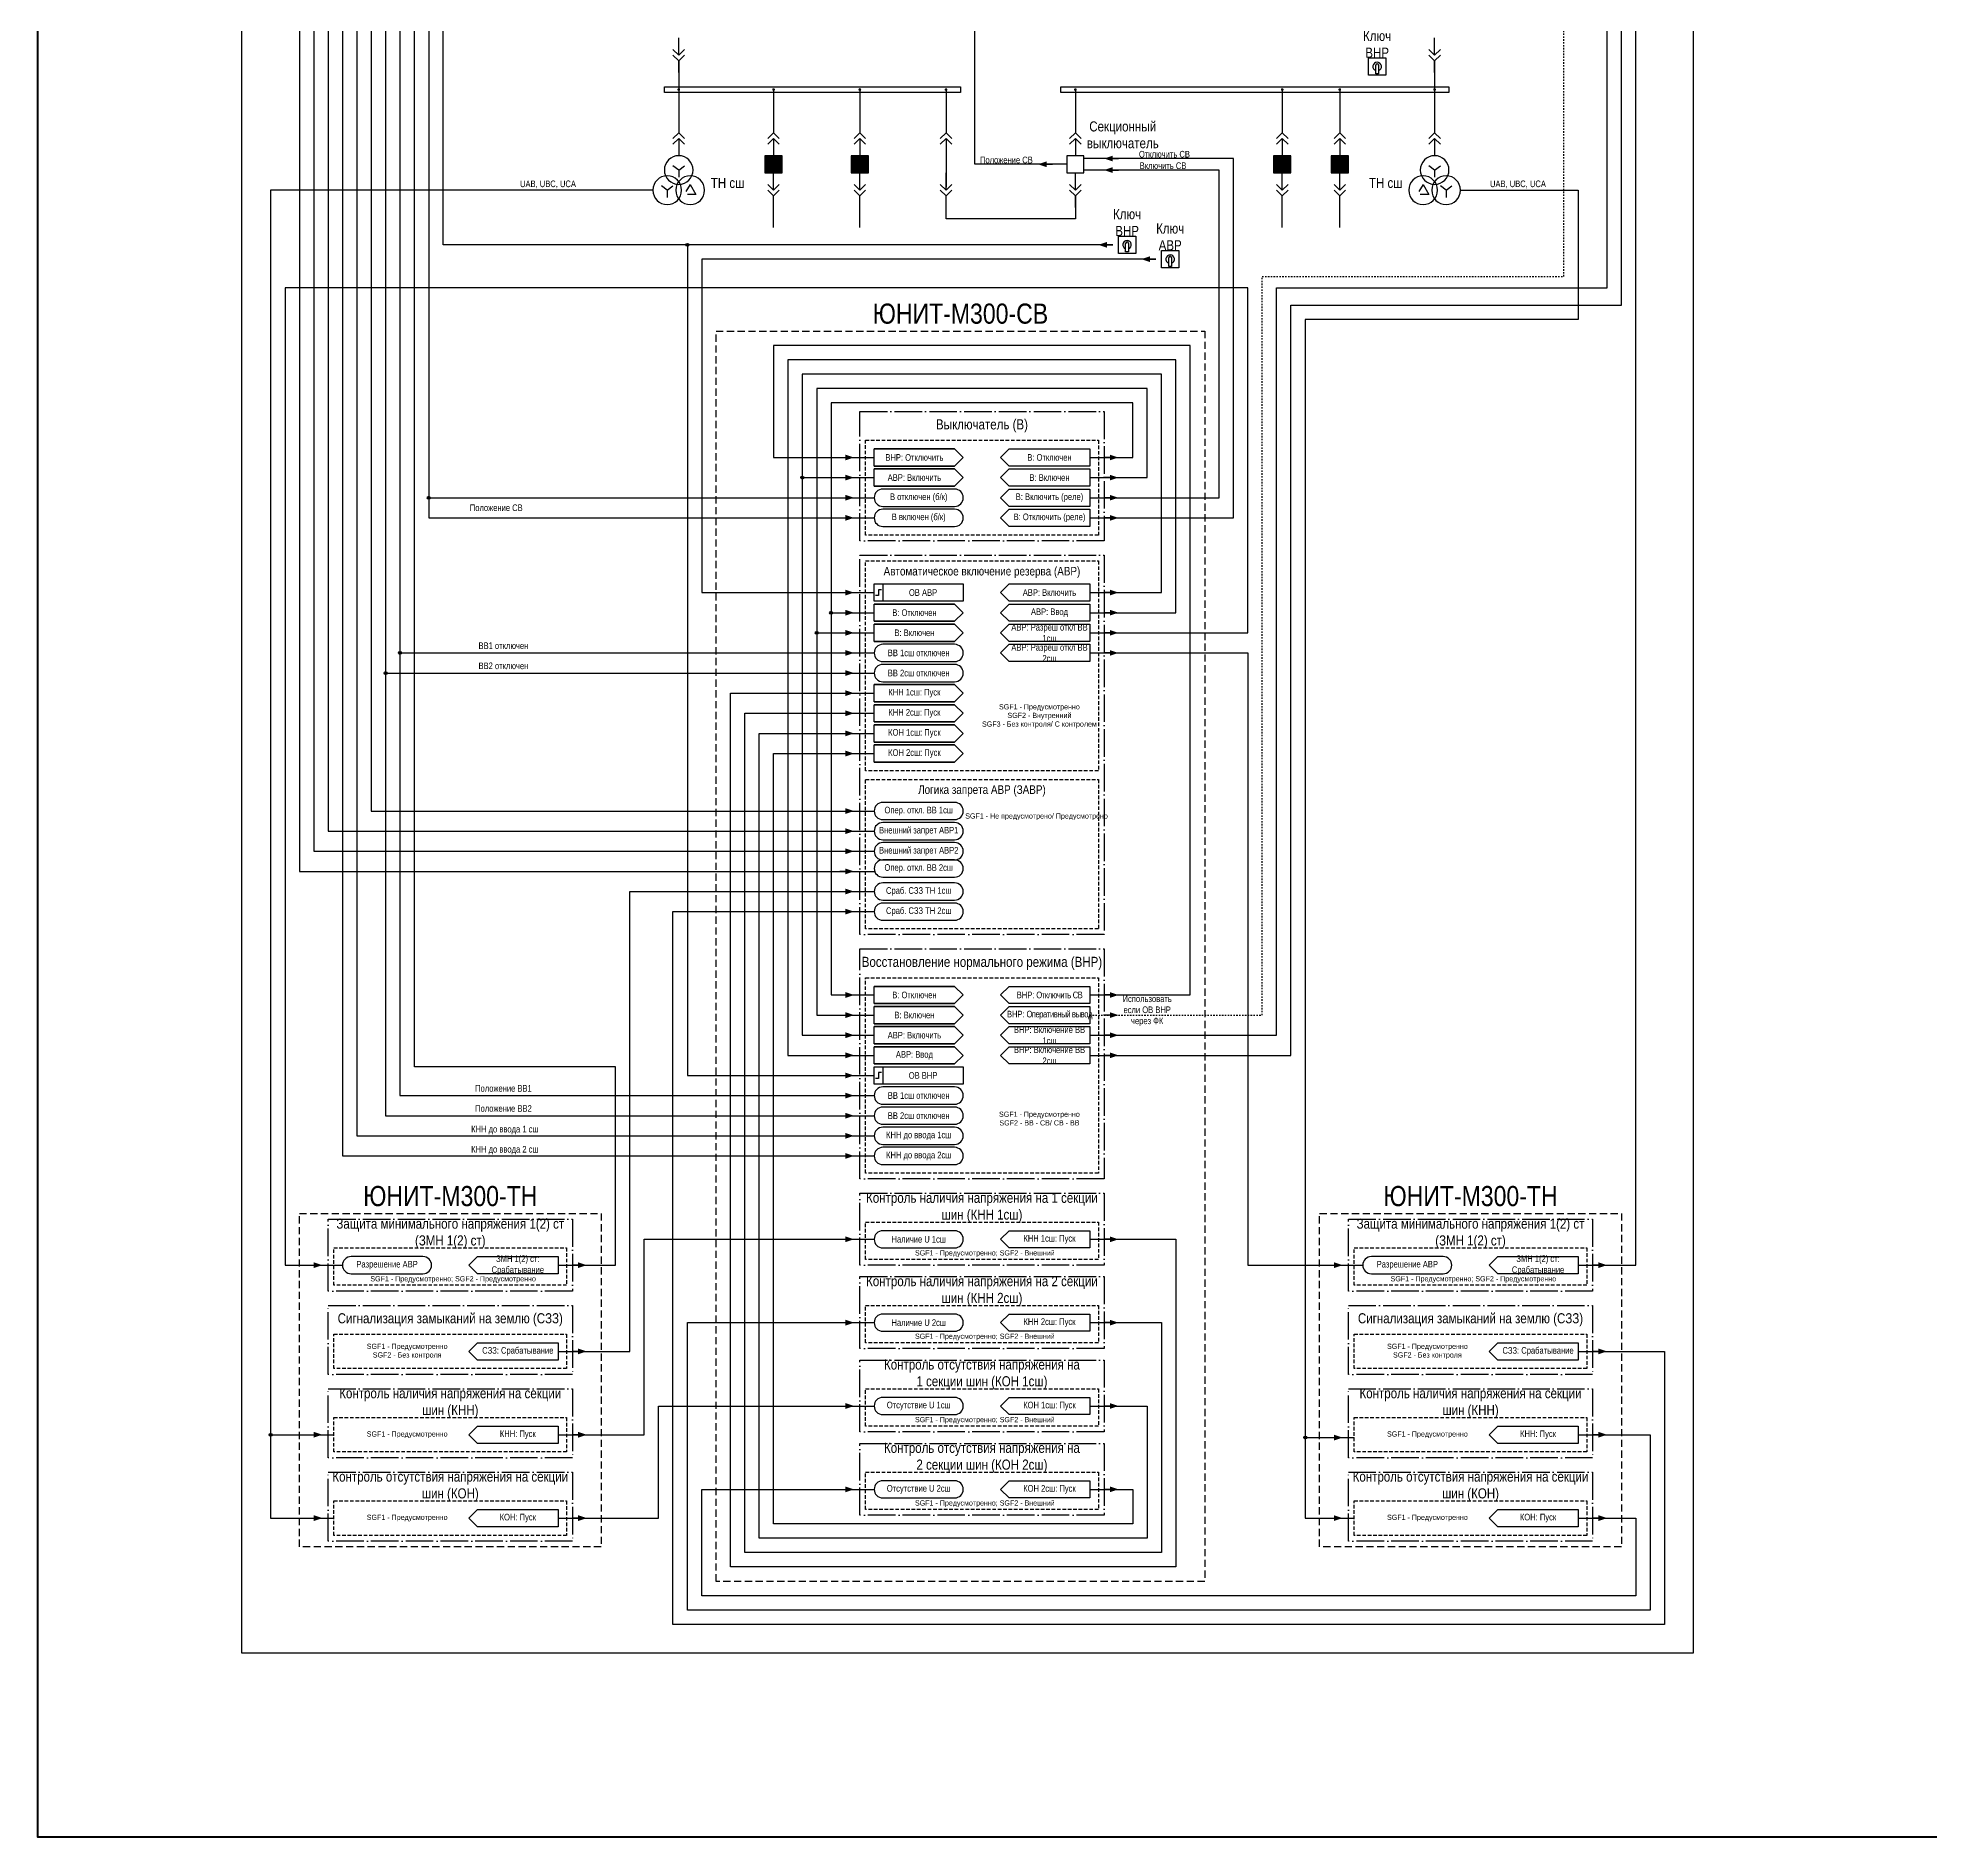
# Model space of a CAD drawing. Header units: millimetres. Extents: x -31 to 1726, y -64 to 999.
# Drawn here: x -31 to 627, y -64 to 562 of the extents above; entities that cross this region are included whole.
import ezdxf
from ezdxf.enums import TextEntityAlignment as Align

# ---------------------------------------------------------------- set-up
doc = ezdxf.new("R2010")
doc.units = ezdxf.units.MM
for name, pattern in [('ACAD_ISO04W100', [30, 24, -3, 0, -3]), ('JIS_02_1.0', [2, 1, -1]), ('штриховая2', [0.375, 0.25, -0.125])]:
    doc.linetypes.add(name, pattern=pattern)
doc.layers.add('LINE', color=7, linetype='Continuous', lineweight=25)
doc.layers.add('TEXT', color=7, linetype='Continuous', lineweight=25)
doc.layers.add('Основная', color=7, linetype='Continuous')
doc.styles.add('2.5_Gost_RD', font='ARIALN.TTF', dxfattribs={"height": 2.5})
doc.styles.add('3.5_Gost_RD', font='ARIALN.TTF', dxfattribs={"height": 3.5})
doc.styles.add('Вывод', font='ARIALN.TTF', dxfattribs={"height": 2.5})
doc.styles.add('Компонент', font='ARIALN.TTF', dxfattribs={"height": 3.5})

# ---------------------------------------------------------------- blocks, each defined once
blk = doc.blocks.new('*U1069')
at = {"ltscale": 0.35}
for q in [(-2, 1.5), (2, 1.5), (0, -2.5)]:
    blk.add_line((0, 0), q, dxfattribs=at)
blk.add_circle((0, 0), 5, dxfattribs=at)
at = {"ltscale": 0.35, "style": 'Компонент'}
blk.add_attdef('ОУ', text='', height=3.5, dxfattribs=at).set_placement((-1, 10), align=Align.MIDDLE_CENTER)
blk = doc.blocks.new('*U1065')
at = {"ltscale": 0.35}
for p, q in [((0, 2), (-2, -1.5)), ((0, 2), (1.5, -0.5)), ((-2, -1.5), (1, -1.5))]:
    blk.add_line(p, q, dxfattribs=at)
blk.add_circle((0, 0), 5, dxfattribs=at)
at = {"ltscale": 0.35, "style": 'Компонент'}
blk.add_attdef('ОУ', text='', height=3.5, dxfattribs=at).set_placement((0, 8), align=Align.MIDDLE_CENTER)
blk = doc.blocks.new('*U1073')
at = {"ltscale": 0.35}
for q in [(-2, 1.5), (2, 1.5), (0, -2.5)]:
    blk.add_line((0, 0), q, dxfattribs=at)
blk.add_circle((0, 0), 5, dxfattribs=at)
at = {"ltscale": 0.35, "style": 'Компонент'}
blk.add_attdef('ОУ', text='', height=3.5, dxfattribs=at).set_placement((0, 8), align=Align.MIDDLE_CENTER)
blk = doc.blocks.new('*U1068')
at = {"layer": 'Основная', "ltscale": 0.25}
for p, q in [((2, 2), (0, 0)), ((0, 0), (2, -2))]:
    blk.add_line(p, q, dxfattribs=at)
blk = doc.blocks.new('*U1072')
at = {"layer": 'Основная', "color": 0}
for p, q in [((0, 6), (0, 2)), ((0, 0), (0, -6))]:
    blk.add_line(p, q, dxfattribs=at)
at = {"ltscale": 0.25, "xscale": -1, "rotation": 90}
for p in [(0, 2), (0, 0)]:
    blk.add_blockref('*U1068', p, dxfattribs=at)
at = {"layer": 'Основная'}
for tag, height, style, p in [('ОУ2', 3.5, 'Компонент', (-5, 6)), ('В2', 2.5, 'Вывод', (3, 6)), ('ОУ1', 3.5, 'Компонент', (-5, -6)), ('В1', 2.5, 'Вывод', (3, -6))]:
    blk.add_attdef(tag, text='', height=height, dxfattribs=dict(at, style=style)).set_placement(p, align=Align.MIDDLE_CENTER)
blk = doc.blocks.new('*U1071')
at = {"layer": 'Основная', "color": 0}
for p, q in [((0, 0), (0, 6)), ((0, -6), (0, -2))]:
    blk.add_line(p, q, dxfattribs=at)
at = {"ltscale": 0.25, "rotation": 89.99999999999999}
for p in [(0, 0), (0, -2)]:
    blk.add_blockref('*U1068', p, dxfattribs=at)
at = {"layer": 'Основная'}
for tag, height, style, p in [('ОУ1', 3.5, 'Компонент', (-5, 6)), ('В1', 2.5, 'Вывод', (3, 6)), ('ОУ2', 3.5, 'Компонент', (-5, -6)), ('В2', 2.5, 'Вывод', (3, -6))]:
    blk.add_attdef(tag, text='', height=height, dxfattribs=dict(at, style=style)).set_placement(p, align=Align.MIDDLE_CENTER)
blk = doc.blocks.new('*U1075')
at = {"ltscale": 0.25}
blk.add_line((1, 0), (5, 0), dxfattribs=at)
blk.add_lwpolyline([(3, 0, 2, 0, 0), (6, 0, 0, 0, 0)], format="xyseb", dxfattribs=at)
at = {"layer": 'Основная', "style": 'Вывод'}
blk.add_attdef('ОТ', text='', height=2.5, dxfattribs=at).set_placement((-4, 0), align=Align.MIDDLE_CENTER)
blk = doc.blocks.new('*U1076')
at = {"ltscale": 0.25}
blk.add_line((1, 0), (5, 0), dxfattribs=at)
blk.add_lwpolyline([(3, 0, 2, 0, 0), (0, 0, 0, 0, 0)], format="xyseb", dxfattribs=at)
at = {"layer": 'Основная', "style": 'Вывод'}
blk.add_attdef('ОТ', text='', height=2.5, dxfattribs=at).set_placement((-4, 0), align=Align.MIDDLE_CENTER)
blk = doc.blocks.new('*U1074')
at = {"ltscale": 0.25}
blk.add_line((-1, 0), (-5, 0), dxfattribs=at)
blk.add_lwpolyline([(-3, 0, 2, 0, 0), (0, 0, 0, 0, 0)], format="xyseb", dxfattribs=at)
at = {"layer": 'Основная', "style": 'Вывод'}
blk.add_attdef('ОТ', text='', height=2.5, dxfattribs=at).set_placement((4, 0), align=Align.MIDDLE_CENTER)
blk = doc.blocks.new('Точка')
at = {"ltscale": 100}
h = blk.add_hatch(color=256, dxfattribs=at)
h.dxf.hatch_style = 1
edge = h.paths.add_edge_path()
edge.add_arc((0, 0), 0.5, 0, 360)
blk.add_circle((0, 0), 0.5, dxfattribs=at)

msp = doc.modelspace()

# ---------------------------------------------------------------- hatches: boundary and pattern name
at = {"ltscale": 100}
h = msp.add_hatch(color=256, dxfattribs=at)
h.dxf.hatch_style = 1
h.paths.add_polyline_path([(191.5, 544, 1), (192.5, 544, 1)])
h = msp.add_hatch(color=256, dxfattribs=at)
h.dxf.hatch_style = 1
h.paths.add_polyline_path([(225.5, 544, -1), (224.5, 544, -1)])
h = msp.add_hatch(color=256, dxfattribs=at)
h.dxf.hatch_style = 1
h.paths.add_polyline_path([(255.5, 544, -1), (254.5, 544, -1)])
h = msp.add_hatch(color=256, dxfattribs=at)
h.dxf.hatch_style = 1
h.paths.add_polyline_path([(285.5, 544, -1), (284.5, 544, -1)])
h = msp.add_hatch(color=256, dxfattribs=at)
h.dxf.hatch_style = 1
h.paths.add_polyline_path([(330.5, 544, -1), (329.5, 544, -1)])
h = msp.add_hatch(color=256, dxfattribs=at)
h.dxf.hatch_style = 1
h.paths.add_polyline_path([(402.5, 544, -1), (401.5, 544, -1)])
h = msp.add_hatch(color=256, dxfattribs=at)
h.dxf.hatch_style = 1
h.paths.add_polyline_path([(422.5, 544, -1), (421.5, 544, -1)])
h = msp.add_hatch(color=256, dxfattribs=at)
h.dxf.hatch_style = 1
h.paths.add_polyline_path([(454.5, 544, 1), (455.5, 544, 1)])
h = msp.add_hatch(color=0, dxfattribs=at)
h.dxf.hatch_style = 1
h.paths.add_polyline_path([(222, 515), (228, 515), (228, 521), (222, 521)])
h = msp.add_hatch(color=0, dxfattribs=at)
h.dxf.hatch_style = 1
h.paths.add_polyline_path([(252, 515), (258, 515), (258, 521), (252, 521)])
h = msp.add_hatch(color=0, dxfattribs=at)
h.dxf.hatch_style = 1
h.paths.add_polyline_path([(399, 515), (405, 515), (405, 521), (399, 521)])
h = msp.add_hatch(color=0, dxfattribs=at)
h.dxf.hatch_style = 1
h.paths.add_polyline_path([(419, 515), (425, 515), (425, 521), (419, 521)])

# ---------------------------------------------------------------- linework, layer by layer
at = {"color": 3, "lineweight": 50, "ltscale": 100}
msp.add_lwpolyline([(-31, 999), (1726, 999), (1726, -64), (-31, -64)], close=True, dxfattribs=at)
at = {"color": 3, "ltscale": 100}
msp.add_lwpolyline([(40, 950), (545, 950), (545, 0), (40, 0)], close=True, dxfattribs=at)
at = {"ltscale": 100}
for points in [[(470, 877), (510, 877), (510, 940), (60, 940), (60, 272), (260, 272)], [(470, 819), (505, 819), (505, 935), (65, 935), (65, 279), (260, 279)], [(230, 819), (270, 819), (270, 930), (70, 930), (70, 286), (260, 286)], [(470, 848), (500, 848), (500, 925), (75, 925), (75, 173), (260, 173)], [(230, 848), (265, 848), (265, 920), (80, 920), (80, 180), (260, 180)], [(230, 877), (260, 877), (260, 640), (85, 640), (85, 293), (260, 293)], [(335, 215), (400, 215), (400, 475), (515, 475), (515, 630), (125, 630), (125, 783), (156, 783)], [(335, 208), (405, 208), (405, 469), (520, 469), (520, 635), (360, 635), (360, 783), (396, 783)], [(150, 135), (170, 135), (170, 204), (100, 204), (100, 753), (155, 753)], [(505, 135), (525, 135), (525, 640), (365, 640), (365, 753), (395, 753)], [(470, 673), (500, 673), (500, 625), (90, 625), (90, 341), (260, 341)], [(470, 673), (500, 673), (500, 625), (90, 625), (90, 187), (260, 187)], [(230, 673), (265, 673), (265, 635), (95, 635), (95, 348), (260, 348)], [(230, 673), (265, 673), (265, 635), (95, 635), (95, 194), (260, 194)], [(327, 518), (295, 518), (295, 620), (105, 620), (105, 402), (260, 402)], [(327, 518), (295, 518), (295, 620), (105, 620), (105, 395), (260, 395)], [(192, 554), (192, 544)], [(455, 554), (455, 544)], [(435.5, 552.5), (435.5, 549.5), (434.5, 549.5), (434.5, 552.5)], [(192, 544), (192, 529)], [(225, 544), (225, 529)], [(255, 544), (255, 529)], [(285, 544), (285, 529)], [(330, 544), (330, 529)], [(402, 544), (402, 529)], [(422, 544), (422, 529)], [(455, 544), (455, 529)], [(285, 526), (285, 510)], [(335, 395), (385, 395), (385, 520), (333, 520)], [(335, 402), (380, 402), (380, 516), (333, 516)], [(330, 507), (330, 499), (285, 499), (285, 507)], [(225, 496), (225, 506)], [(255, 496), (255, 506)], [(402, 496), (402, 506)], [(422, 496), (422, 506)], [(348.5, 490.5), (348.5, 487.5), (347.5, 487.5), (347.5, 490.5)], [(363.5, 485.5), (363.5, 482.5), (362.5, 482.5), (362.5, 485.5)], [(335, 355), (390, 355), (390, 475), (55, 475), (55, 135), (75, 135)], [(335, 229), (370, 229), (370, 455), (225, 455), (225, 416), (260, 416)], [(335, 362), (365, 362), (365, 450), (230, 450), (230, 208), (260, 208)], [(335, 369), (360, 369), (360, 445), (235, 445), (235, 215), (260, 215)], [(335, 369), (360, 369), (360, 445), (235, 445), (235, 409), (260, 409)], [(335, 409), (355, 409), (355, 440), (240, 440), (240, 355), (260, 355)], [(335, 409), (355, 409), (355, 440), (240, 440), (240, 222), (260, 222)], [(335, 416), (350, 416), (350, 435), (245, 435), (245, 362), (260, 362)], [(335, 416), (350, 416), (350, 435), (245, 435), (245, 229), (260, 229)], [(260, 413), (288, 413), (291, 416), (288, 419), (260, 419), (288, 419), (291, 416), (288, 413), (260, 413), (260, 419)], [(260, 406), (288, 406), (291, 409), (288, 412), (260, 412), (288, 412), (291, 409), (288, 406), (260, 406), (260, 412)], [(260, 359), (288, 359), (291, 362), (288, 365), (260, 365), (288, 365), (291, 362), (288, 359), (260, 359), (260, 365)], [(260, 352), (288, 352), (291, 355), (288, 358), (260, 358), (288, 358), (291, 355), (288, 352), (260, 352), (260, 358)], [(335, 348), (390, 348), (390, 135), (430, 135)], [(260, 331), (288, 331), (291, 334), (288, 337), (260, 337), (288, 337), (291, 334), (288, 331), (260, 331), (260, 337)], [(335, 144), (365, 144), (365, 30), (210, 30), (210, 334), (260, 334)], [(260, 324), (288, 324), (291, 327), (288, 330), (260, 330), (288, 330), (291, 327), (288, 324), (260, 324), (260, 330)], [(335, 115), (360, 115), (360, 35), (215, 35), (215, 327), (260, 327)], [(260, 317), (288, 317), (291, 320), (288, 323), (260, 323), (288, 323), (291, 320), (288, 317), (260, 317), (260, 323)], [(335, 86), (355, 86), (355, 40), (220, 40), (220, 320), (260, 320)], [(335, 57), (350, 57), (350, 45), (225, 45), (225, 313), (260, 313)], [(260, 310), (288, 310), (291, 313), (288, 316), (260, 316), (288, 316), (291, 313), (288, 310), (260, 310), (260, 316)], [(150, 105), (175, 105), (175, 265), (260, 265)], [(505, 105), (535, 105), (535, 10), (190, 10), (190, 258), (260, 258)], [(260, 226), (288, 226), (291, 229), (288, 232), (260, 232), (288, 232), (291, 229), (288, 226), (260, 226), (260, 232)], [(260, 219), (288, 219), (291, 222), (288, 225), (260, 225), (288, 225), (291, 222), (288, 219), (260, 219), (260, 225)], [(260, 212), (288, 212), (291, 215), (288, 218), (260, 218), (288, 218), (291, 215), (288, 212), (260, 212), (260, 218)], [(260, 205), (288, 205), (291, 208), (288, 211), (260, 211), (288, 211), (291, 208), (288, 205), (260, 205), (260, 211)], [(150, 76), (180, 76), (180, 144), (260, 144)], [(505, 76), (530, 76), (530, 15), (195, 15), (195, 115), (260, 115)], [(150, 47), (185, 47), (185, 86), (260, 86)], [(505, 47), (525, 47), (525, 20), (200, 20), (200, 57), (260, 57)]]:
    msp.add_lwpolyline(points, dxfattribs=at)
at = {"color": 1, "ltscale": 100}
for points in [[(343, 490), (110, 490), (110, 915), (360, 915), (360, 792), (396, 792)], [(343, 490), (110, 490), (110, 788), (156, 788)], [(343, 490), (195, 490), (195, 201), (260, 201)], [(358, 485), (200, 485), (200, 369), (260, 369)]]:
    msp.add_lwpolyline(points, dxfattribs=at)
at = {"color": 251, "linetype": 'JIS_02_1.0', "ltscale": 0.5, "true_color": 0x58595b}
for points in [[(335, 222), (395, 222), (395, 479), (500, 479), (500, 620), (345, 620), (345, 910), (125, 910), (125, 792), (156, 792)], [(335, 222), (395, 222), (395, 479), (500, 479), (500, 620), (345, 620), (345, 788), (396, 788)]]:
    msp.add_lwpolyline(points, dxfattribs=at)
at = {"ltscale": 100}
for points in [[(432, 555), (438, 555), (438, 549), (432, 549)], [(222, 515), (228, 515), (228, 521), (222, 521)], [(252, 515), (258, 515), (258, 521), (252, 521)], [(327, 515), (333, 515), (333, 521), (327, 521)], [(399, 515), (405, 515), (405, 521), (399, 521)], [(419, 515), (425, 515), (425, 521), (419, 521)], [(345, 493), (351, 493), (351, 487), (345, 487)], [(360, 488), (366, 488), (366, 482), (360, 482)], [(307, 419), (335, 419), (335, 413), (307, 413), (304, 416)], [(307, 412), (335, 412), (335, 406), (307, 406), (304, 409)], [(307, 405), (335, 405), (335, 399), (307, 399), (304, 402)], [(307, 398), (335, 398), (335, 392), (307, 392), (304, 395)], [(260, 372), (291, 372), (291, 366), (260, 366)], [(260, 372), (263, 372), (263, 366), (260, 366)], [(307, 372), (335, 372), (335, 366), (307, 366), (304, 369)], [(307, 365), (335, 365), (335, 359), (307, 359), (304, 362)], [(307, 358), (335, 358), (335, 352), (307, 352), (304, 355)], [(307, 351), (335, 351), (335, 345), (307, 345), (304, 348)], [(307, 232), (335, 232), (335, 226), (307, 226), (304, 229)], [(307, 218), (335, 218), (335, 212), (307, 212), (304, 215)], [(307, 211), (335, 211), (335, 205), (307, 205), (304, 208)], [(260, 204), (291, 204), (291, 198), (260, 198)], [(260, 204), (263, 204), (263, 198), (260, 198)], [(307, 147), (335, 147), (335, 141), (307, 141), (304, 144)], [(122, 138), (150, 138), (150, 132), (122, 132), (119, 135)], [(477, 138), (505, 138), (505, 132), (477, 132), (474, 135)], [(307, 118), (335, 118), (335, 112), (307, 112), (304, 115)], [(122, 108), (150, 108), (150, 102), (122, 102), (119, 105)], [(477, 108), (505, 108), (505, 102), (477, 102), (474, 105)], [(307, 89), (335, 89), (335, 83), (307, 83), (304, 86)], [(122, 79), (150, 79), (150, 73), (122, 73), (119, 76)], [(477, 79), (505, 79), (505, 73), (477, 73), (474, 76)], [(307, 60), (335, 60), (335, 54), (307, 54), (304, 57)], [(122, 50), (150, 50), (150, 44), (122, 44), (119, 47)], [(477, 50), (505, 50), (505, 44), (477, 44), (474, 47)]]:
    msp.add_lwpolyline(points, close=True, dxfattribs=at)
at = {"color": 5, "ltscale": 100}
for points in [[(183, 509), (50, 509), (50, 76), (72, 76)], [(183, 509), (50, 509), (50, 47), (72, 47)], [(464, 509), (505, 509), (505, 464), (410, 464), (410, 75), (427, 75)], [(464, 509), (505, 509), (505, 464), (410, 464), (410, 47), (427, 47)]]:
    msp.add_lwpolyline(points, dxfattribs=at)
at = {"linetype": 'штриховая2', "lineweight": 30, "ltscale": 10}
for points in [[(205, 460), (375, 460), (375, 25), (205, 25)], [(60, 153), (165, 153), (165, 37), (60, 37)], [(415, 153), (520, 153), (520, 37), (415, 37)]]:
    msp.add_lwpolyline(points, close=True, dxfattribs=at)
at = {"color": 251, "linetype": 'ACAD_ISO04W100', "lineweight": 30, "ltscale": 0.4, "true_color": 0x58595b}
for points in [[(255, 432), (340, 432), (340, 387), (255, 387)], [(255, 382), (340, 382), (340, 250), (255, 250)], [(255, 245), (340, 245), (340, 165), (255, 165)], [(255, 160), (340, 160), (340, 135), (255, 135)], [(70, 151), (155, 151), (155, 126), (70, 126)], [(425, 151), (510, 151), (510, 126), (425, 126)], [(255, 131), (340, 131), (340, 106), (255, 106)], [(70, 121), (155, 121), (155, 97), (70, 97)], [(425, 121), (510, 121), (510, 97), (425, 97)], [(255, 102), (340, 102), (340, 77), (255, 77)], [(70, 92), (155, 92), (155, 68), (70, 68)], [(425, 92), (510, 92), (510, 68), (425, 68)], [(255, 73), (340, 73), (340, 48), (255, 48)], [(70, 63), (155, 63), (155, 39), (70, 39)], [(425, 63), (510, 63), (510, 39), (425, 39)]]:
    msp.add_lwpolyline(points, close=True, dxfattribs=at)
at = {"linetype": 'штриховая2', "ltscale": 5}
for points in [[(257, 422), (338, 422), (338, 389), (257, 389)], [(257, 380), (338, 380), (338, 307), (257, 307)], [(257, 304), (338, 304), (338, 252), (257, 252)], [(257, 235), (338, 235), (338, 167), (257, 167)], [(257, 150), (338, 150), (338, 137), (257, 137)], [(72, 141), (153, 141), (153, 128), (72, 128)], [(427, 141), (508, 141), (508, 128), (427, 128)], [(257, 121), (338, 121), (338, 108), (257, 108)], [(72, 111), (153, 111), (153, 99), (72, 99)], [(427, 111), (508, 111), (508, 99), (427, 99)], [(257, 92), (338, 92), (338, 79), (257, 79)], [(72, 82), (153, 82), (153, 70), (72, 70)], [(427, 82), (508, 82), (508, 70), (427, 70)], [(257, 63), (338, 63), (338, 50), (257, 50)], [(72, 53), (153, 53), (153, 41), (72, 41)], [(427, 53), (508, 53), (508, 41), (427, 41)]]:
    msp.add_lwpolyline(points, close=True, dxfattribs=at)
at = {"ltscale": 100}
for points in [[(263, 399), (288, 399, 1), (288, 405), (263, 405, 1)], [(263, 392), (288, 392, 1), (288, 398), (263, 398, 1)], [(263, 345), (288, 345, 1), (288, 351), (263, 351, 1)], [(263, 338), (288, 338, 1), (288, 344), (263, 344, 1)], [(263, 290), (288, 290, 1), (288, 296), (263, 296, 1)], [(263, 283), (288, 283, 1), (288, 289), (263, 289, 1)], [(263, 276), (288, 276, 1), (288, 282), (263, 282, 1)], [(263, 270), (288, 270, 1), (288, 276), (263, 276, 1)], [(263, 262), (288, 262, 1), (288, 268), (263, 268, 1)], [(263, 255), (288, 255, 1), (288, 261), (263, 261, 1)], [(263, 191), (288, 191, 1), (288, 197), (263, 197, 1)], [(263, 184), (288, 184, 1), (288, 190), (263, 190, 1)], [(263, 177), (288, 177, 1), (288, 183), (263, 183, 1)], [(263, 170), (288, 170, 1), (288, 176), (263, 176, 1)], [(78, 132), (103, 132, 1), (103, 138), (78, 138, 1)], [(433, 132), (458, 132, 1), (458, 138), (433, 138, 1)]]:
    msp.add_lwpolyline(points, format="xyb", close=True, dxfattribs=at)
at = {"lineweight": 30, "ltscale": 100}
for points in [[(262.5, 370), (261.5, 370), (261.5, 368), (260.5, 368)], [(262.5, 202), (261.5, 202), (261.5, 200), (260.5, 200)]]:
    msp.add_lwpolyline(points, dxfattribs=at)
at = {"color": 251, "ltscale": 100, "true_color": 0x58595b}
msp.add_lwpolyline([(307, 225), (335, 225), (335, 219), (307, 219), (304, 222)], close=True, dxfattribs=at)
at = {"ltscale": 3}
for points in [[(263, 141), (288, 141, 1), (288, 147), (263, 147, 1)], [(263, 112), (288, 112, 1), (288, 118), (263, 118, 1)], [(263, 83), (288, 83, 1), (288, 89), (263, 89, 1)], [(263, 54), (288, 54, 1), (288, 60), (263, 60, 1)]]:
    msp.add_lwpolyline(points, format="xyb", close=True, dxfattribs=at)
at = {"ltscale": 100}
for centre, radius, start, end in [((435, 552), 1.5, 289.47122, 250.52878), ((435, 552.5), 0.5, 0, 180), ((348, 490), 1.5, 289.47122, 250.52878), ((348, 490.5), 0.5, 0, 180), ((363, 485), 1.5, 289.47122, 250.52878), ((363, 485.5), 0.5, 0, 180)]:
    msp.add_arc(centre, radius, start, end, dxfattribs=at)
at = {"layer": 'LINE', "lineweight": 30, "ltscale": 100}
for points in [[(187, 545), (290, 545), (290, 543), (187, 543)], [(325, 545), (460, 545), (460, 543), (325, 543)]]:
    msp.add_lwpolyline(points, close=True, dxfattribs=at)

# ---------------------------------------------------------------- block references
at = {"ltscale": 0.35, "xscale": -1}
for name, p in [('*U1073', (192, 516)), ('*U1073', (455, 516)), ('*U1069', (188, 509)), ('*U1065', (196, 509)), ('*U1065', (451, 509)), ('*U1069', (459, 509))]:
    msp.add_blockref(name, p, dxfattribs=at)
at = {"ltscale": 100}
for p in [(195, 490), (235, 409), (105, 402), (245, 362), (240, 355), (95, 348), (90, 341), (50, 76), (410, 75)]:
    msp.add_blockref('Точка', p, dxfattribs=at)
at = {"layer": 'Основная', "ltscale": 0.25, "xscale": -1, "rotation": 180}
for name, p in [('*U1072', (192, 556)), ('*U1072', (455, 556)), ('*U1071', (192, 527)), ('*U1071', (225, 527)), ('*U1071', (255, 527)), ('*U1071', (285, 527)), ('*U1071', (330, 527)), ('*U1071', (402, 527)), ('*U1071', (422, 527)), ('*U1071', (455, 527)), ('*U1072', (225, 509)), ('*U1072', (255, 509)), ('*U1072', (285, 509)), ('*U1072', (330, 509)), ('*U1072', (402, 509)), ('*U1072', (422, 509))]:
    msp.add_blockref(name, p, dxfattribs=at)
at = {"layer": 'Основная', "ltscale": 0.25}
for name, p in [('*U1076', (340, 520)), ('*U1076', (317, 518)), ('*U1076', (340, 516)), ('*U1076', (338, 490)), ('*U1076', (353, 485)), ('*U1075', (247, 416)), ('*U1074', (345, 416)), ('*U1075', (247, 409)), ('*U1074', (345, 409)), ('*U1075', (247, 402)), ('*U1074', (345, 402)), ('*U1075', (247, 395)), ('*U1074', (345, 395)), ('*U1075', (247, 369)), ('*U1074', (345, 369)), ('*U1075', (247, 362)), ('*U1074', (345, 362)), ('*U1075', (247, 355)), ('*U1074', (345, 355)), ('*U1075', (247, 348)), ('*U1074', (345, 348)), ('*U1075', (247, 341)), ('*U1075', (247, 334)), ('*U1075', (247, 327)), ('*U1075', (247, 320)), ('*U1075', (247, 313)), ('*U1075', (247, 293)), ('*U1075', (247, 286)), ('*U1075', (247, 279)), ('*U1074', (253, 272)), ('*U1075', (247, 265)), ('*U1075', (247, 258)), ('*U1075', (247, 229)), ('*U1074', (345, 229)), ('*U1075', (247, 222)), ('*U1074', (345, 222)), ('*U1075', (247, 215)), ('*U1074', (345, 215)), ('*U1075', (247, 208)), ('*U1074', (345, 208)), ('*U1075', (247, 201)), ('*U1075', (247, 194)), ('*U1075', (247, 187)), ('*U1075', (247, 180)), ('*U1075', (247, 173)), ('*U1075', (247, 144)), ('*U1074', (345, 144)), ('*U1075', (62, 135)), ('*U1074', (160, 135)), ('*U1075', (417, 135)), ('*U1074', (515, 135)), ('*U1075', (247, 115)), ('*U1074', (345, 115)), ('*U1074', (160, 105)), ('*U1074', (515, 105)), ('*U1075', (247, 86)), ('*U1074', (345, 86)), ('*U1075', (62, 76)), ('*U1074', (160, 76)), ('*U1075', (417, 75)), ('*U1074', (515, 76)), ('*U1075', (247, 57)), ('*U1074', (345, 57)), ('*U1075', (62, 47)), ('*U1074', (160, 47)), ('*U1075', (417, 47)), ('*U1074', (515, 47))]:
    msp.add_blockref(name, p, dxfattribs=at)

# ---------------------------------------------------------------- texts
at = {"color": 30, "ltscale": 100, "attachment_point": 5, "style": '3.5_Gost_RD'}
for s, insert, char_height, width in [('{\\C30;\\c1938679;Ключ ВНР}', (435, 559.75), 3.5, 12), ('{\\C30;\\c1938679;Секционный\\Pвыключатель}', (346.5, 528.25), 3.5, 27), ('{\\C30;\\c1938679;ТН сш}', (209, 511.5), 3.5, 12), ('{\\C30;\\c1938679;ТН сш}', (438, 511.5), 3.5, 12), ('{\\C30;\\c1938679;Ключ ВНР}', (348, 497.75), 3.5, 12), ('{\\C30;\\c1938679;Ключ АВР}', (363, 492.75), 3.5, 12), ('{\\C3;ЮНИТ-М300-СВ}', (290, 466), 7, 160), ('\\pt171.5;Выключатель (В)', (297.5, 427), 3.5, 85), ('\\pt147;Автоматическое включение резерва (АВР)', (297.5, 376), 3, 81), ('\\pt147;Логика запрета АВР (ЗАВР)', (297.5, 300), 3, 81), ('{\\C30;\\c1938679;Восстановление нормального режима (ВНР)}', (297.5, 240), 3.5, 85), ('{\\C3;ЮНИТ-М300-ТН}', (112.5, 159), 7, 105), ('Контроль наличия напряжения на 1 секции шин (КНН 1сш)', (297.5, 155), 3.5, 85), ('{\\C3;ЮНИТ-М300-ТН}', (467.5, 159), 7, 105), ('\\pt171.5;Защита минимального напряжения 1(2) ст\\P(ЗМН 1(2) ст)', (112.5, 146), 3.5, 85), ('\\pt171.5;Защита минимального напряжения 1(2) ст\\P(ЗМН 1(2) ст)', (467.5, 146), 3.5, 85), ('Контроль наличия напряжения на 2 секции шин (КНН 2сш)', (297.5, 126), 3.5, 85), ('\\pt171.5;Сигнализация замыканий на землю (СЗЗ)', (112.5, 116), 3.5, 85), ('\\pt171.5;Сигнализация замыканий на землю (СЗЗ)', (467.5, 116), 3.5, 85), ('Контроль отсутствия напряжения на \\P1 секции шин (КОН 1сш)', (297.5, 97), 3.5, 85), ('Контроль наличия напряжения на секции шин (КНН)', (112.5, 87), 3.5, 85), ('Контроль наличия напряжения на секции шин (КНН)', (467.5, 87), 3.5, 85), ('Контроль отсутствия напряжения на \\P2 секции шин (КОН 2сш)', (297.5, 68), 3.5, 85), ('Контроль отсутствия напряжения на секции шин (КОН)', (112.5, 58), 3.5, 85), ('Контроль отсутствия напряжения на секции шин (КОН)', (467.5, 58), 3.5, 85)]:
    msp.add_mtext(s, dxfattribs=dict(at, insert=insert, char_height=char_height, width=width))
at = {"ltscale": 100, "char_height": 2.3, "attachment_point": 5, "style": '2.5_Gost_RD'}
for s, insert, width in [('Положение СВ', (306, 519.5), 22), ('Отключить СВ', (361, 521.5), 36), ('Включить СВ', (360.5, 517.5), 35), ('UAB, UBC, UCA', (146.5, 511), 73), ('UAB, UBC, UCA', (484, 511), 32), ('ВНР: Отключить', (274, 416), 28), ('В: Отключен', (321, 416), 28), ('АВР: Включить', (274, 409), 28), ('В: Включен', (321, 409), 28), ('В: Включить (реле)', (321, 402), 28), ('Положение СВ', (128.5, 398.5), 45), ('В: Отключить (реле)', (321, 395), 28), ('АВР: Включить', (321, 369), 28), ('АВР: Ввод', (321, 362), 28), ('АВР: Разреш откл ВВ 1сш', (321, 355), 28), ('ВВ1 отключен', (131, 350.5), 40), ('АВР: Разреш откл ВВ 2сш', (321, 348), 28), ('ВВ2 отключен', (131, 343.5), 40), ('ВНР:{\\T0.9; Отключить СВ}', (321, 229), 28), ('ВНР: Включение ВВ 1сш', (321, 215), 28), ('ВНР: Включение ВВ 2сш', (321, 208), 28), ('Положение ВВ1', (131, 196.5), 40), ('Положение ВВ2', (131, 189.5), 40), ('КНН 1сш: Пуск', (321, 144), 28), ('ЗМН 1(2) ст: Срабатывание', (136, 135), 28), ('ЗМН 1(2) ст: Срабатывание', (491, 135), 28), ('КНН 2сш: Пуск', (321, 115), 28), ('СЗЗ: Срабатывание', (136, 105), 28), ('СЗЗ: Срабатывание', (491, 105), 28), ('КОН 1сш: Пуск', (321, 86), 28), ('КНН: Пуск', (136, 76), 28), ('КНН: Пуск', (491, 76), 28), ('КОН 2сш: Пуск', (321, 57), 28), ('КОН: Пуск', (136, 47), 28), ('КОН: Пуск', (491, 47), 28)]:
    msp.add_mtext(s, dxfattribs=dict(at, insert=insert, width=width))
at = {"color": 3, "ltscale": 100, "char_height": 1.8, "attachment_point": 5, "style": '3.5_Gost_RD'}
for s, insert, width in [('SGF1 - Предусмотренно\\PSGF2 - Внутренний\\PSGF3 - Без контроля/ С контролем', (317.5, 326), 35), ('SGF1 - Не предусмотрено/ Предусмотрено', (316.5, 291), 43), ('SGF1 - Предусмотренно\\PSGF2 - ВВ - СВ/ СВ - ВВ', (317.5, 186), 35), ('SGF1 - Предусмотренно; SGF2 - Внешний', (298.5, 139), 73), ('SGF1 - Предусмотренно; SGF2 - Предусмотренно', (113.5, 130), 73), ('SGF1 - Предусмотренно; SGF2 - Предусмотренно', (468.5, 130), 73), ('SGF1 - Предусмотренно\\PSGF2 - Без контроля', (97.5, 105), 35), ('SGF1 - Предусмотренно; SGF2 - Внешний', (298.5, 110), 73), ('SGF1 - Предусмотренно\\PSGF2 - Без контроля', (452.5, 105), 35), ('SGF1 - Предусмотренно; SGF2 - Внешний', (298.5, 81), 73), ('SGF1 - Предусмотренно', (97.5, 76), 35), ('SGF1 - Предусмотренно', (452.5, 76), 35), ('SGF1 - Предусмотренно; SGF2 - Внешний', (298.5, 52), 73), ('SGF1 - Предусмотренно', (97.5, 47), 35), ('SGF1 - Предусмотренно', (452.5, 47), 35)]:
    msp.add_mtext(s, dxfattribs=dict(at, insert=insert, width=width))
at = {"color": 251, "ltscale": 100, "true_color": 0x58595b, "char_height": 2.3, "attachment_point": 5, "style": '2.5_Gost_RD'}
for s, insert, width in [('Использовать \\Pесли ОВ ВНР \\Pчерез ФК', (355, 223.5), 20), ('ВНР:{\\T0.9; Оперативный вывод}', (321, 222), 28)]:
    msp.add_mtext(s, dxfattribs=dict(at, insert=insert, width=width))
at = {"layer": 'TEXT', "ltscale": 100, "char_height": 2.3, "width": 31, "attachment_point": 5, "style": '2.5_Gost_RD'}
for s, insert in [('В отключен (б/к)', (275.5, 402)), ('В включен (б/к)', (275.5, 395)), ('ВВ 1сш отключен', (275.5, 348)), ('ВВ 2сш отключен', (275.5, 341)), ('Опер. откл. ВВ 1сш', (275.5, 293)), ('Внешний запрет АВР1', (275.5, 286)), ('Внешний запрет АВР2', (275.5, 279)), ('Опер. откл. ВВ 2сш', (275.5, 273)), ('Сраб. СЗЗ ТН 1сш', (275.5, 265)), ('Сраб. СЗЗ ТН 2сш', (275.5, 258)), ('ВВ 1сш отключен', (275.5, 194)), ('ВВ 2сш отключен', (275.5, 187)), ('КНН до ввода 1 сш', (131.5, 182)), ('КНН до ввода 1сш', (275.5, 180)), ('КНН до ввода 2 сш', (131.5, 175)), ('КНН до ввода 2сш', (275.5, 173)), ('\\pt23;Наличие U 1сш', (275.5, 144)), ('Разрешение АВР', (90.5, 135)), ('Разрешение АВР', (445.5, 135)), ('\\pt23;Наличие U 2сш', (275.5, 115)), ('Отсутствие U 1сш', (275.5, 86)), ('Отсутствие U 2сш', (275.5, 57))]:
    msp.add_mtext(s, dxfattribs=dict(at, insert=insert))
at = {"layer": 'TEXT', "color": 0, "ltscale": 100, "char_height": 2.3, "width": 28, "attachment_point": 5, "style": '2.5_Gost_RD'}
for s, insert in [('{\\C256;ОВ АВР}', (277, 369)), ('{\\C256;В: Отключен}', (274, 362)), ('{\\C256;В: Включен}', (274, 355)), ('{\\C256;КНН 1сш: Пуск}', (274, 334)), ('{\\C256;КНН 2сш: Пуск}', (274, 327)), ('{\\C256;КОН 1сш: Пуск}', (274, 320)), ('{\\C256;КОН 2сш: Пуск}', (274, 313)), ('{\\C256;В: Отключен}', (274, 229)), ('{\\C256;В: Включен}', (274, 222)), ('{\\C256;АВР: Включить}', (274, 215)), ('{\\C256;АВР: Ввод}', (274, 208)), ('{\\C256;ОВ ВНР}', (277, 201))]:
    msp.add_mtext(s, dxfattribs=dict(at, insert=insert))

doc.saveas('drawing.dxf')
